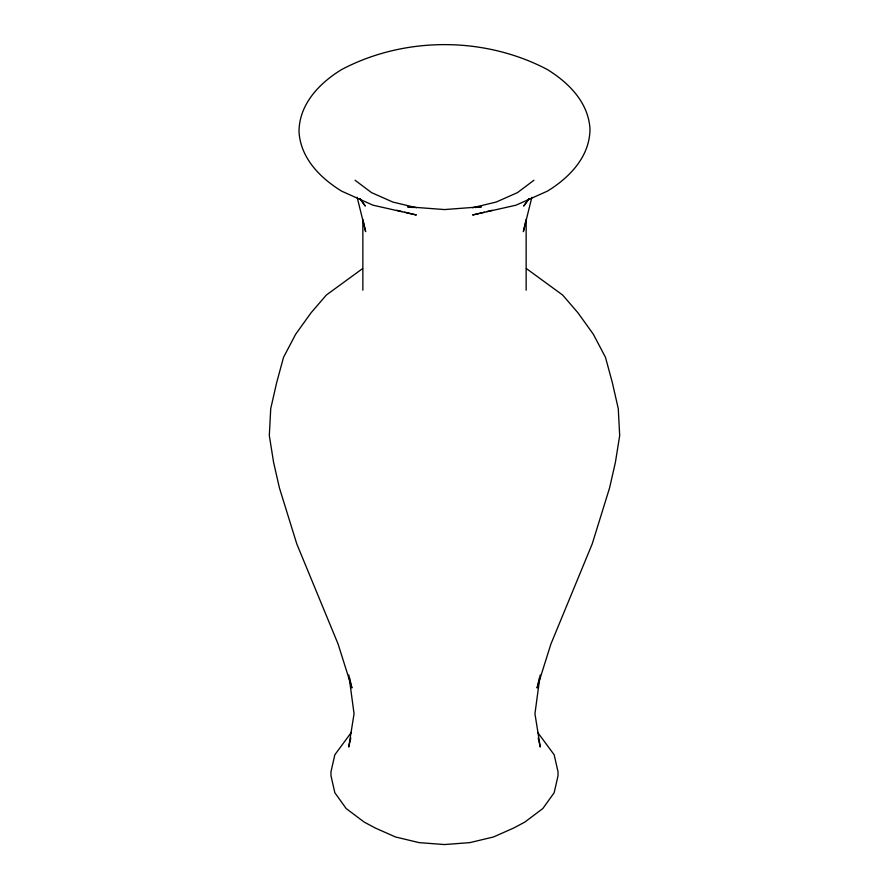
<?xml version="1.0" encoding="UTF-8"?>
<svg xmlns="http://www.w3.org/2000/svg" width="889" height="889" viewBox="0 0 889 889"><rect width="100%" height="100%" fill="white"/><g stroke="black" fill="none" stroke-linecap="round" stroke-linejoin="round"><path stroke-width="1.33" d="M540.168 674.984L534.945 713.767L540.279 747.049L538.201 737.937M350.799 737.937L348.721 747.049L354.055 713.767L348.832 674.984M539.456 677.551L537.078 687.975L550.869 644.136L592.23 543.868L609.576 487.917L615.399 462.38L619.689 435.599L618.266 408.618L612.343 382.648L605.476 357.334L593.33 334.231L577.939 312.784L562.648 295.037L526.377 268.567M531.844 197.302L523.365 231.662L526.144 219.461L526.144 290.203M529.011 198.647L523.688 206.07L529.199 198.58M351.311 732.447L334.842 754.772L330.975 771.741L330.975 775.775L334.842 792.732L346.177 808.546L364.223 822.114L375.214 827.981L395.505 836.971L419.141 842.628L444.5 844.55L469.859 842.628L493.495 836.971L513.786 827.981L524.777 822.114L542.823 808.546L554.158 792.732L558.025 775.775L558.025 771.741L554.158 754.772L537.689 732.447M533.933 180.245L517.52 192.591L496.14 202.07L472.537 207.715M362.623 268.567L326.352 295.037L311.061 312.784L295.67 334.231L283.524 357.334L276.657 382.648L270.734 408.618L269.311 435.599L273.601 462.38L279.424 487.917L296.77 543.868L338.131 644.136L351.922 687.975L349.544 677.551M484.438 212.16L472.637 214.982L515.998 205.192L547.38 191.146C569.582 177.589 589.918 156.52 589.985 128.949C588.418 102.424 568.804 82.799 547.38 69.553L545.613 68.631C483.449 36.616 405.551 36.616 343.387 68.631L341.62 69.553C319.418 83.11 299.082 104.18 299.015 131.75C300.582 158.275 320.196 177.9 341.62 191.146L373.002 205.192L416.363 214.982L404.562 212.16M487.061 211.538L492.306 210.282M475.082 207.548L481.516 206.759L444.5 209.571L407.484 206.759L413.918 207.548M416.463 207.715L392.86 202.07L371.48 192.591L355.067 180.245M396.694 210.282L401.939 211.538M359.801 198.58L365.312 206.07L359.989 198.647M357.156 197.302L365.635 231.662L362.856 219.461L362.856 290.203"/></g></svg>
